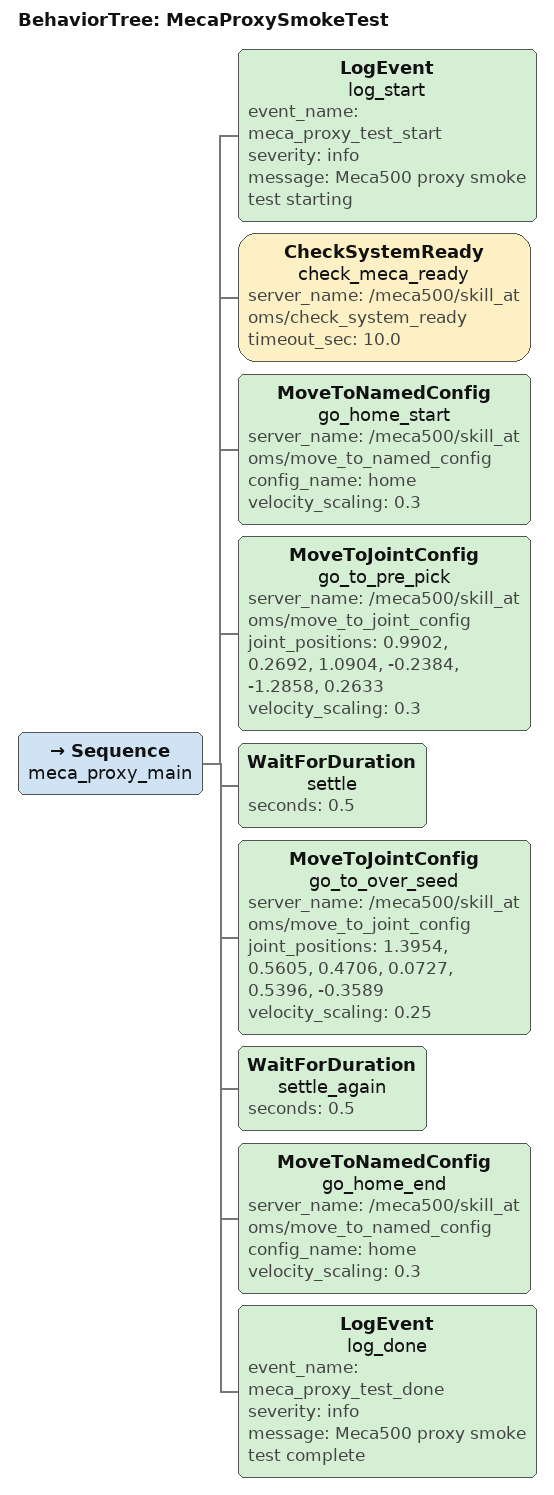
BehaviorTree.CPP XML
<root BTCPP_format="4" main_tree_to_execute="MecaProxySmokeTest">

  <BehaviorTree ID="MecaProxySmokeTest">
    <Sequence name="meca_proxy_main">
      <LogEvent name="log_start"
                event_name="meca_proxy_test_start"
                severity="info"
                message="Meca500 proxy smoke test starting"/>

      <CheckSystemReady name="check_meca_ready"
                        server_name="/meca500/skill_atoms/check_system_ready"
                        timeout_sec="10.0"/>

      <MoveToNamedConfig name="go_home_start"
                         server_name="/meca500/skill_atoms/move_to_named_config"
                         config_name="home"
                         velocity_scaling="0.3"/>

      <MoveToJointConfig name="go_to_pre_pick"
                         server_name="/meca500/skill_atoms/move_to_joint_config"
                         joint_positions="0.9902, 0.2692, 1.0904, -0.2384, -1.2858, 0.2633"
                         velocity_scaling="0.3"/>

      <WaitForDuration name="settle" seconds="0.5"/>

      <MoveToJointConfig name="go_to_over_seed"
                         server_name="/meca500/skill_atoms/move_to_joint_config"
                         joint_positions="1.3954, 0.5605, 0.4706, 0.0727, 0.5396, -0.3589"
                         velocity_scaling="0.25"/>

      <WaitForDuration name="settle_again" seconds="0.5"/>

      <MoveToNamedConfig name="go_home_end"
                         server_name="/meca500/skill_atoms/move_to_named_config"
                         config_name="home"
                         velocity_scaling="0.3"/>

      <LogEvent name="log_done"
                event_name="meca_proxy_test_done"
                severity="info"
                message="Meca500 proxy smoke test complete"/>
    </Sequence>
  </BehaviorTree>

</root>
